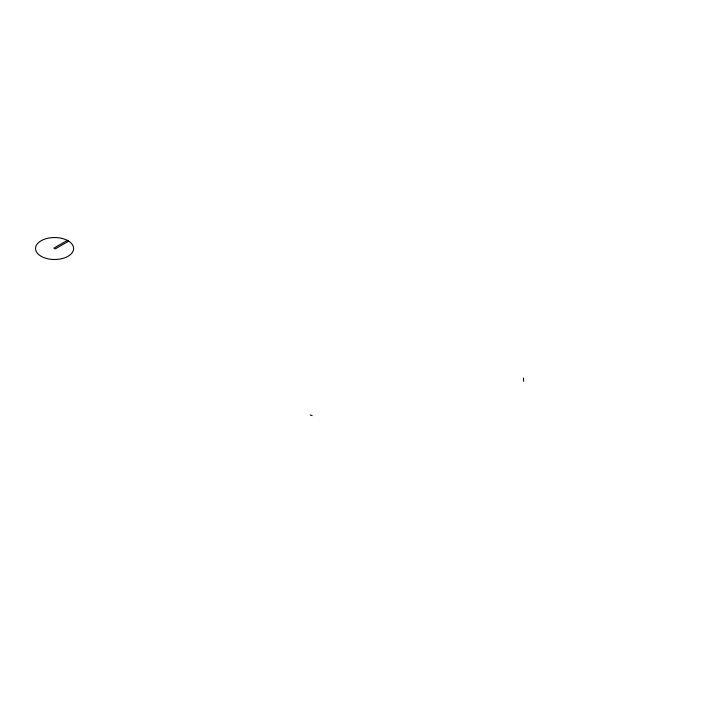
<?xml version="1.0" encoding="UTF-8"?>
<svg xmlns="http://www.w3.org/2000/svg" width="711" height="711" viewBox="0 0 711 711"><rect width="100%" height="100%" fill="white"/><g stroke="black" fill="none" stroke-linecap="round" stroke-linejoin="round"><path stroke-width="1.07" d="M67.296 240.389L53.894 248.13L55.245 248.903L68.647 241.162M310.165 414.975L312.165 415.659M523.554 378.065L523.554 381.256M68.016 240.753L66.15 239.803A19.019 10.976 0 0 0 36.003 246.139A19.019 10.976 0 0 0 58.684 259.239A19.019 10.976 0 0 0 69.66 241.829L68.016 240.753"/></g></svg>
